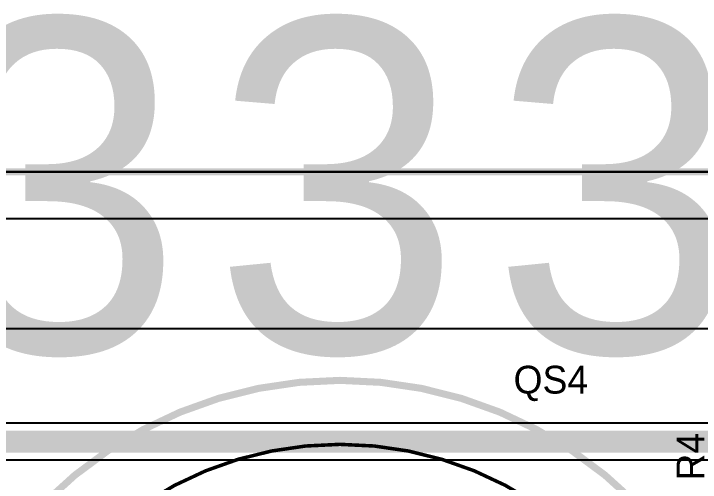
# Model space of a CAD drawing. Header units: millimetres. Extents: x 0.99 to 9.85, y 0.8 to 4.18.
# Drawn here: x 5.44 to 6.411, y 3.513 to 4.176 of the extents above; entities that cross this region are included whole.
import ezdxf

# ---------------------------------------------------------------- set-up
doc = ezdxf.new("R2010")
doc.units = ezdxf.units.MM
doc.header["$MEASUREMENT"] = 0
for name, color, linetype in [('BottomLayer', 5, 'Continuous'), ('Mechanical1', 6, 'Continuous'), ('TopLayer', 1, 'Continuous'), ('TopOverlay', 2, 'Continuous'), ('TopSolder', 216, 'Continuous')]:
    doc.layers.add(name, color=color, linetype=linetype)

# ---------------------------------------------------------------- blocks, each defined once
blk = doc.blocks.new('QS30_1_99')
at = {"layer": 'TopOverlay', "const_width": 0.01}
blk.add_lwpolyline([(0.59055, 0, 1), (-0.59055, 0, 1)], format="xyb", close=True, dxfattribs=at)
at = {"layer": 'TopOverlay', "const_width": 0.005}
blk.add_lwpolyline([(-0.15692, -0.47474, -6.211314), (0.15694, -0.47473)], format="xyb", dxfattribs=at)

msp = doc.modelspace()

# ---------------------------------------------------------------- linework, layer by layer
at = {"layer": 'BottomLayer'}
msp.add_line((1.001, 3.95276), (9.582, 3.95276), dxfattribs=at)
at = {"layer": 'Mechanical1', "const_width": 0.01}
msp.add_lwpolyline([(1, 3.95276), (9.58268, 3.95276)], dxfattribs=at)
at = {"layer": 'TopLayer'}
for p, q in [((1.00759, 3.953), (9.586, 3.953)), ((7.60979, 3.88633), (3.67278, 3.88633)), ((2.956, 3.73118), (7.60979, 3.73118)), ((6.43808, 3.59697), (4.11993, 3.59697)), ((5.32543, 3.54503), (6.43928, 3.54503))]:
    msp.add_line(p, q, dxfattribs=at)
at = {"layer": 'TopLayer', "const_width": 0.0315}
msp.add_lwpolyline([(4.18, 3.571), (6.99, 3.571)], dxfattribs=at)

# ---------------------------------------------------------------- block references
msp.add_blockref('QS30_1_99', (5.90157, 3.06717))

# ---------------------------------------------------------------- texts
at = {"layer": 'TopLayer'}
for p in [(5.3282, 3.697), (5.72191, 3.697), (6.11561, 3.697)]:
    msp.add_text('3', height=0.47244, dxfattribs=at).set_placement(p)
at = {"layer": 'TopOverlay'}
msp.add_text('QS4', height=0.03937, dxfattribs=at).set_placement((6.147, 3.639))
msp.add_text('R4', height=0.03937, rotation=90, dxfattribs=at).set_placement((6.417, 3.516))
at = {"layer": 'TopSolder'}
for p in [(5.3282, 3.697), (5.72191, 3.697), (6.11561, 3.697)]:
    msp.add_text('3', height=0.47244, dxfattribs=at).set_placement(p)

doc.saveas('drawing.dxf')
